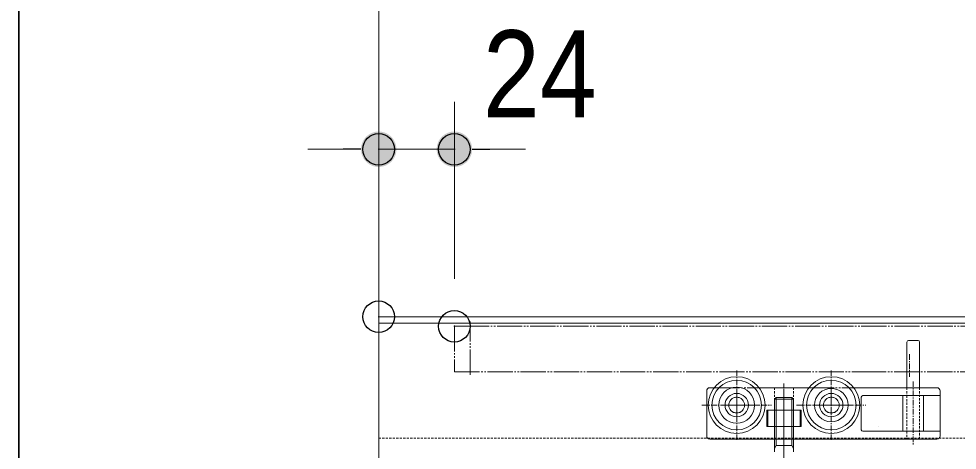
# Model space of a CAD drawing. Units: millimetres, scale not verified. Extents: x -4547 to 4547, y -2284 to 2284.
# Drawn here: x -4340.6 to -4043.1, y 622.9 to 759.7 of the extents above; entities that cross this region are included whole.
import ezdxf
from ezdxf.enums import TextEntityAlignment as Align

# ---------------------------------------------------------------- set-up
doc = ezdxf.new("R2010")
doc.units = ezdxf.units.MM
doc.header["$LTSCALE"] = 20
doc.header["$PDMODE"] = 32
doc.header["$PDSIZE"] = 10
for name, pattern in [('USER1', [10.5, 8, -0.5, 0.5, -0.5, 0.5, -0.5]), ('USER2', [1.11, 0.71, -0.4]), ('USER3', [2.91, 1.76, -0.4, 0.35, -0.4])]:
    doc.linetypes.add(name, pattern=pattern)
for name, color, linetype, lineweight in [('0-0_1図面枠', 7, 'Continuous', 20), ('0-1_3一般', 7, 'Continuous', 15), ('0-2_2寸法-1', 7, 'Continuous', 15), ('0-3_0', 7, 'Continuous', 25), ('0-5_2寸法-2', 7, 'Continuous', 15)]:
    doc.layers.add(name, color=color, linetype=linetype, lineweight=lineweight)
doc.layers.add('0-4_Defpoints', color=7, linetype='Continuous')
doc.styles.add('ＭＳ Ｐゴシック', font='')
doc.styles.get('ＭＳ Ｐゴシック').set_extended_font_data('MS PGothic')

# ---------------------------------------------------------------- blocks, each defined once
blk = doc.blocks.new('グループ-2')
at = {"layer": '0-0_1図面枠', "lineweight": 35}
blk.add_lwpolyline([(-60000, 41550), (60000, 41550), (60000, -41550), (-60000, -41550)], close=True, dxfattribs=at)
blk = doc.blocks.new('図面枠')
at = {"layer": '0-0_1図面枠'}
blk.add_blockref('グループ-2', (0, 0), dxfattribs=at)
blk = doc.blocks.new('グループ-12')
at = {"layer": '0-1_3一般', "linetype": 'USER1'}
for p, q in [((-57137.3, 12936.4), (-57137.3, 13274)), ((-57237.3, 13243.7), (-57237.3, 12953.7)), ((-57087.3, 13243.7), (-57237.3, 13243.7)), ((-51137.3, 13243.7), (-57087.3, 13243.7)), ((-57237.3, 12953.7), (-54659.3, 12953.7)), ((-54659.3, 12953.7), (-50857.3, 12953.7))]:
    blk.add_line(p, q, dxfattribs=at)
at = {"layer": '0-1_3一般', "linetype": 'USER3'}
blk.add_line((-54351.4, 13065.7), (-54351.4, 12923.7), dxfattribs=at)
blk = doc.blocks.new('グループ-14')
at = {"layer": '0-1_3一般'}
for p, q in [((12242.6, 13263.7), (-57717.4, 13263.7)), ((-57717.4, 13263.7), (-57717.4, 11963.7))]:
    blk.add_line(p, q, dxfattribs=at)
blk = doc.blocks.new('グループ-18')
at = {"layer": '0-1_3一般'}
for p, q in [((-54357.4, 13153.8), (-54297.4, 13153.8)), ((-54367.4, 12853.8), (-54367.4, 13143.8)), ((-54287.4, 13143.8), (-54287.4, 12853.8)), ((-55637.4, 12823.8), (-55637.4, 12833.8)), ((-55637.4, 12823.8), (-55637.4, 12547.8)), ((-55617.4, 12853.8), (-55589.9, 12853.8)), ((-55304.9, 12853.8), (-55208.4, 12853.8)), ((-55208.4, 12853.8), (-55086.4, 12853.8)), ((-55086.4, 12853.8), (-54989.9, 12853.8)), ((-54704.9, 12853.8), (-54404.9, 12853.8)), ((-54704.9, 12853.8), (-54404.9, 12853.8)), ((-54647.4, 12803.8), (-54392.8, 12803.8)), ((-54404.9, 12853.8), (-54367.4, 12853.8)), ((-54392.8, 12803.8), (-54367.4, 12803.8)), ((-54392.8, 12577.8), (-54392.8, 12803.8)), ((-54372.4, 12853.8), (-54367.4, 12853.8)), ((-54367.4, 12853.8), (-54362.4, 12853.8)), ((-54367.4, 12853.8), (-54362.4, 12853.8)), ((-54367.4, 12853.8), (-54362.4, 12853.8)), ((-54367.4, 12853.8), (-54362.4, 12853.8)), ((-54367.4, 12803.8), (-54262, 12803.8)), ((-54362.4, 12853.8), (-54287.4, 12853.8)), ((-54287.4, 12853.8), (-54177.4, 12853.8)), ((-54157.4, 12803.8), (-54262, 12803.8)), ((-54262, 12803.8), (-54262, 12577.8)), ((-54157.4, 12803.8), (-54157.4, 12833.8)), ((-54157.4, 12763.8), (-54157.4, 12803.8)), ((-54657.4, 12793.8), (-54657.4, 12587.8)), ((-54157.4, 12763.8), (-54157.4, 12577.8)), ((-55249.4, 12711.8), (-55208.4, 12711.8)), ((-55249.4, 12607.8), (-55249.4, 12711.8)), ((-55208.4, 12711.8), (-55086.4, 12711.8)), ((-55086.4, 12711.8), (-55045.4, 12711.8)), ((-55208.4, 12607.8), (-55249.4, 12607.8)), ((-55086.4, 12607.8), (-55208.4, 12607.8)), ((-54647.4, 12577.8), (-54392.8, 12577.8)), ((-54392.8, 12577.8), (-54367.4, 12577.8)), ((-54367.4, 12577.8), (-54262, 12577.8)), ((-54157.4, 12577.8), (-54262, 12577.8)), ((-54157.4, 12577.8), (-54157.4, 12557.8)), ((-54157.4, 12557.8), (-54157.4, 12547.8)), ((-55617.4, 12527.8), (-55557.4, 12527.8)), ((-55557.4, 12527.8), (-55208.4, 12527.8)), ((-55208.4, 12527.8), (-55147.4, 12527.8)), ((-55147.4, 12527.8), (-55086.4, 12527.8)), ((-54372.4, 12527.8), (-54367.4, 12527.8)), ((-54367.4, 12527.8), (-54362.4, 12527.8)), ((-54367.4, 12527.8), (-54362.4, 12527.8)), ((-54367.4, 12527.8), (-54362.4, 12527.8)), ((-54362.4, 12527.8), (-54287.4, 12527.8)), ((-54287.4, 12527.8), (-54262.4, 12527.8)), ((-54262.4, 12527.8), (-54177.4, 12527.8))]:
    blk.add_line(p, q, dxfattribs=at)
at = {"layer": '0-1_3一般', "linetype": 'USER3'}
for p, q in [((-55447.4, 12963.8), (-55447.4, 12523.8)), ((-54847.4, 12963.8), (-54847.4, 12523.8)), ((-55147.4, 12499.4), (-55147.4, 12881.4)), ((-54327.4, 12893.8), (-54327.4, 12487.8)), ((-55147.4, 12527.7), (-55147.4, 12843.8)), ((-54847.4, 12833.8), (-54847.4, 12653.8)), ((-55667.4, 12743.8), (-55373.4, 12743.8)), ((-55373.4, 12743.8), (-55333.4, 12743.8)), ((-55067.4, 12743.8), (-54773.4, 12743.8)), ((-54773.4, 12743.8), (-54741.4, 12743.8)), ((-54741.4, 12743.8), (-54690.3, 12743.8)), ((-54690.3, 12743.8), (-54627.4, 12743.8)), ((-55147.4, 12531.7), (-55147.4, 12323.7)), ((-55147.4, 12183.7), (-55147.4, 12527.7))]:
    blk.add_line(p, q, dxfattribs=at)
at = {"layer": '0-1_3一般', "linetype": 'USER1'}
for p, q in [((-55589.9, 12853.8), (-55304.9, 12853.8)), ((-55447.4, 12833.8), (-55447.4, 12653.8)), ((-54989.9, 12853.8), (-54704.9, 12853.8)), ((-54989.9, 12853.8), (-54704.9, 12853.8)), ((-55357.4, 12743.8), (-55537.4, 12743.8)), ((-54757.4, 12743.8), (-54937.4, 12743.8))]:
    blk.add_line(p, q, dxfattribs=at)
at = {"layer": '0-1_3一般', "linetype": 'USER2'}
for p, q in [((-55208.4, 12853.8), (-55208.4, 12711.8)), ((-55086.4, 12853.8), (-55086.4, 12711.8)), ((-54367.4, 12853.8), (-54367.4, 12803.8)), ((-54367.4, 12803.8), (-54367.4, 12577.8)), ((-54287.4, 12853.8), (-54287.4, 12527.8)), ((-55208.4, 12607.8), (-55208.4, 12527.8)), ((-55086.4, 12607.8), (-55086.4, 12527.8)), ((-54367.4, 12577.8), (-54367.4, 12527.8))]:
    blk.add_line(p, q, dxfattribs=at)
at = {"layer": '0-1_3一般', "linetype": 'USER3'}
blk.add_lwpolyline([(-55333.4, 12743.8), (-55290.3, 12743.8), (-55227.4, 12743.8)], dxfattribs=at)
at = {"layer": '0-1_3一般'}
for points in [[(-55249.4, 12607.8), (-55255.4, 12607.8), (-55255.4, 12711.8), (-55249.4, 12711.8)], [(-55045.4, 12711.8), (-55045.4, 12607.8), (-55086.4, 12607.8)], [(-55045.4, 12711.8), (-55039.4, 12711.8), (-55039.4, 12607.8), (-55045.4, 12607.8)], [(-55086.4, 12527.8), (-54367.4, 12527.8), (-54362.4, 12527.8)]]:
    blk.add_lwpolyline(points, dxfattribs=at)
for centre, radius in [((-55447.4, 12743.8), 180), ((-54847.4, 12743.8), 180), ((-55447.4, 12743.8), 157.1), ((-55447.4, 12743.8), 114), ((-54847.4, 12743.8), 157.1), ((-55447.4, 12743.8), 74), ((-54847.4, 12743.8), 106), ((-54847.4, 12743.8), 74), ((-55447.4, 12743.8), 50), ((-54847.4, 12743.8), 50)]:
    blk.add_circle(centre, radius, dxfattribs=at)
at = {"layer": '0-1_3一般', "linetype": 'USER1'}
for centre in [(-55447.4, 12743.8), (-54847.4, 12743.8)]:
    blk.add_circle(centre, 50, dxfattribs=at)
at = {"layer": '0-1_3一般'}
for centre, radius, start, end in [((-54357.4, 13143.8), 10, 90, 180), ((-54297.4, 13143.8), 10, 0, 90), ((-55617.4, 12833.8), 20, 90, 180), ((-54647.4, 12793.8), 10, 90, 180), ((-54177.4, 12833.8), 20, 0, 90), ((-54647.4, 12587.8), 10, 180, 270), ((-54567.4, 12609.8), 20, 359.52821, 0), ((-55617.4, 12547.8), 20, 180, 270), ((-54177.4, 12547.8), 20, 270, 0)]:
    blk.add_arc(centre, radius, start, end, dxfattribs=at)
blk = doc.blocks.new('グループ-19')
at = {"layer": '0-1_3一般'}
blk.add_blockref('グループ-18', (0, 0), dxfattribs=at)
blk = doc.blocks.new('グループ-20')
at = {"layer": '0-1_3一般', "linetype": 'USER2'}
for p, q in [((12242.6, 13303.7), (-57717.4, 13303.7)), ((-57717.4, 13303.7), (-57717.4, 12533.7)), ((-57717.4, 12533.7), (12242.6, 12533.7))]:
    blk.add_line(p, q, dxfattribs=at)
blk = doc.blocks.new('グループ-21')
at = {"layer": '0-1_3一般'}
for p, q in [((-57717.4, 14363.7), (-57717.4, 13303.7)), ((-57717.4, 13303.7), (-57717.4, -33696.3))]:
    blk.add_line(p, q, dxfattribs=at)
blk.add_lwpolyline([(12242.6, 14363.7), (12242.6, 13303.7), (-57717.4, 13303.7), (-57717.4, 14363.7)], dxfattribs=at)
blk = doc.blocks.new('グループ-23')
at = {"layer": '0-1_3一般'}
for p, q in [((-55207.4, 12781.7), (-55087.4, 12781.7)), ((-55197.4, 12487.7), (-55197.4, 12791.7)), ((-55097.4, 12791.7), (-55097.4, 12487.7)), ((-55197.4, 12487.7), (-55207.4, 12467.7)), ((-55207.4, 12447.7), (-55207.4, 12467.7)), ((-55097.4, 12487.7), (-55197.4, 12487.7)), ((-55097.4, 12487.7), (-55087.4, 12467.7)), ((-55087.4, 12467.7), (-55087.4, 12447.7))]:
    blk.add_line(p, q, dxfattribs=at)
for points in [[(-55207.4, 12467.7), (-55207.4, 12781.7), (-55197.4, 12791.7), (-55097.4, 12791.7)], [(-55097.4, 12791.7), (-55087.4, 12781.7), (-55087.4, 12467.7)]]:
    blk.add_lwpolyline(points, dxfattribs=at)
blk = doc.blocks.new('グループ-24')
at = {"layer": '0-1_3一般'}
for name in ['グループ-21', 'グループ-20', 'グループ-12', 'グループ-19', 'グループ-23', 'グループ-14']:
    blk.add_blockref(name, (0, 0), dxfattribs=at)
blk = doc.blocks.new('_Dot')
at = {"layer": '0-3_0'}
blk.add_line((-10, 0), (-20, 0), dxfattribs=at)
for points in [[(0, 0), (-8.76, 4.82), (-8.09, 5.88)], [(0, 0), (-8.09, 5.88), (-7.29, 6.85)], [(0, 0), (-7.29, 6.85), (-6.37, 7.71)], [(0, 0), (-6.37, 7.71), (-5.36, 8.44)], [(0, 0), (-5.36, 8.44), (-4.26, 9.05)], [(0, 0), (-4.26, 9.05), (-3.09, 9.51)], [(0, 0), (-3.09, 9.51), (-1.87, 9.82)], [(0, 0), (-1.87, 9.82), (-0.63, 9.98)], [(0, 0), (-0.63, 9.98), (0.63, 9.98)], [(0, 0), (0.63, 9.98), (1.87, 9.82)], [(0, 0), (1.87, 9.82), (3.09, 9.51)], [(0, 0), (3.09, 9.51), (4.26, 9.05)], [(0, 0), (4.26, 9.05), (5.36, 8.44)], [(0, 0), (5.36, 8.44), (6.37, 7.71)], [(0, 0), (6.37, 7.71), (7.29, 6.85)], [(0, 0), (7.29, 6.85), (8.09, 5.88)], [(0, 0), (8.09, 5.88), (8.76, 4.82)], [(0, 0), (-10, 0), (-9.92, 1.25)], [(0, 0), (-9.92, -1.25), (-10, 0)], [(0, 0), (-9.92, 1.25), (-9.69, 2.49)], [(0, 0), (-9.69, -2.49), (-9.92, -1.25)], [(0, 0), (-9.69, 2.49), (-9.3, 3.68)], [(0, 0), (-9.3, -3.68), (-9.69, -2.49)], [(0, 0), (-9.3, 3.68), (-8.76, 4.82)], [(0, 0), (-8.76, -4.82), (-9.3, -3.68)], [(0, 0), (-8.09, -5.88), (-8.76, -4.82)], [(0, 0), (-7.29, -6.85), (-8.09, -5.88)], [(0, 0), (-6.37, -7.71), (-7.29, -6.85)], [(0, 0), (-5.36, -8.44), (-6.37, -7.71)], [(0, 0), (-4.26, -9.05), (-5.36, -8.44)], [(0, 0), (-3.09, -9.51), (-4.26, -9.05)], [(0, 0), (-1.87, -9.82), (-3.09, -9.51)], [(0, 0), (-0.63, -9.98), (-1.87, -9.82)], [(0, 0), (0.63, -9.98), (-0.63, -9.98)], [(0, 0), (8.76, 4.82), (9.3, 3.68)], [(0, 0), (9.3, 3.68), (9.69, 2.49)], [(0, 0), (9.69, 2.49), (9.92, 1.25)], [(0, 0), (9.92, 1.25), (10, 0)], [(0, 0), (1.87, -9.82), (0.63, -9.98)], [(0, 0), (3.09, -9.51), (1.87, -9.82)], [(0, 0), (4.26, -9.05), (3.09, -9.51)], [(0, 0), (5.36, -8.44), (4.26, -9.05)], [(0, 0), (6.37, -7.71), (5.36, -8.44)], [(0, 0), (7.29, -6.85), (6.37, -7.71)], [(0, 0), (8.09, -5.88), (7.29, -6.85)], [(0, 0), (8.76, -4.82), (8.09, -5.88)], [(0, 0), (9.3, -3.68), (8.76, -4.82)], [(0, 0), (9.69, -2.49), (9.3, -3.68)], [(0, 0), (9.92, -1.25), (9.69, -2.49)], [(0, 0), (10, 0), (9.92, -1.25)]]:
    blk.add_solid(points, dxfattribs=at)

msp = doc.modelspace()

# ---------------------------------------------------------------- linework, layer by layer
at = {"layer": '0-2_2寸法-1'}
msp.add_line((-4226.49, 733.29), (-4226.49, 783.52), dxfattribs=at)
at = {"layer": '0-4_Defpoints'}
for p in [(-4226.49, 718.29), (-4202.49, 718.29), (-4226.49, 665.19), (-4202.49, 662.19)]:
    msp.add_point(p, dxfattribs=at)
at = {"layer": '0-5_2寸法-2'}
for p, q in [((-4226.49, 680.19), (-4226.49, 733.29)), ((-4202.49, 677.19), (-4202.49, 733.29)), ((-4237.75, 718.29), (-4249, 718.29)), ((-4226.49, 718.29), (-4202.49, 718.29)), ((-4191.24, 718.29), (-4179.98, 718.29))]:
    msp.add_line(p, q, dxfattribs=at)

# ---------------------------------------------------------------- block references
at = {"layer": '0-0_1図面枠', "xscale": 0.05, "yscale": 0.05}
msp.add_blockref('図面枠', (-1340.62, 0), dxfattribs=at)
at = {"layer": '0-1_3一般', "xscale": 0.05, "yscale": 0.05}
msp.add_blockref('グループ-24', (-1340.62, 0), dxfattribs=at)
at = {"layer": '0-5_2寸法-2', "xscale": 0.5627563, "yscale": 0.5627563}
msp.add_blockref('_Dot', (-4226.49, 718.29), dxfattribs=at)
at = {"layer": '0-5_2寸法-2', "xscale": 0.5627563, "yscale": 0.5627563, "rotation": 180}
msp.add_blockref('_Dot', (-4202.49, 718.29), dxfattribs=at)

# ---------------------------------------------------------------- texts
at = {"layer": '0-5_2寸法-2', "style": 'ＭＳ Ｐゴシック', "width": 0.9}
msp.add_text('24', height=27.57, dxfattribs=at).set_placement((-4193.44, 720.15), align=Align.BOTTOM_LEFT)

doc.saveas('drawing.dxf')
